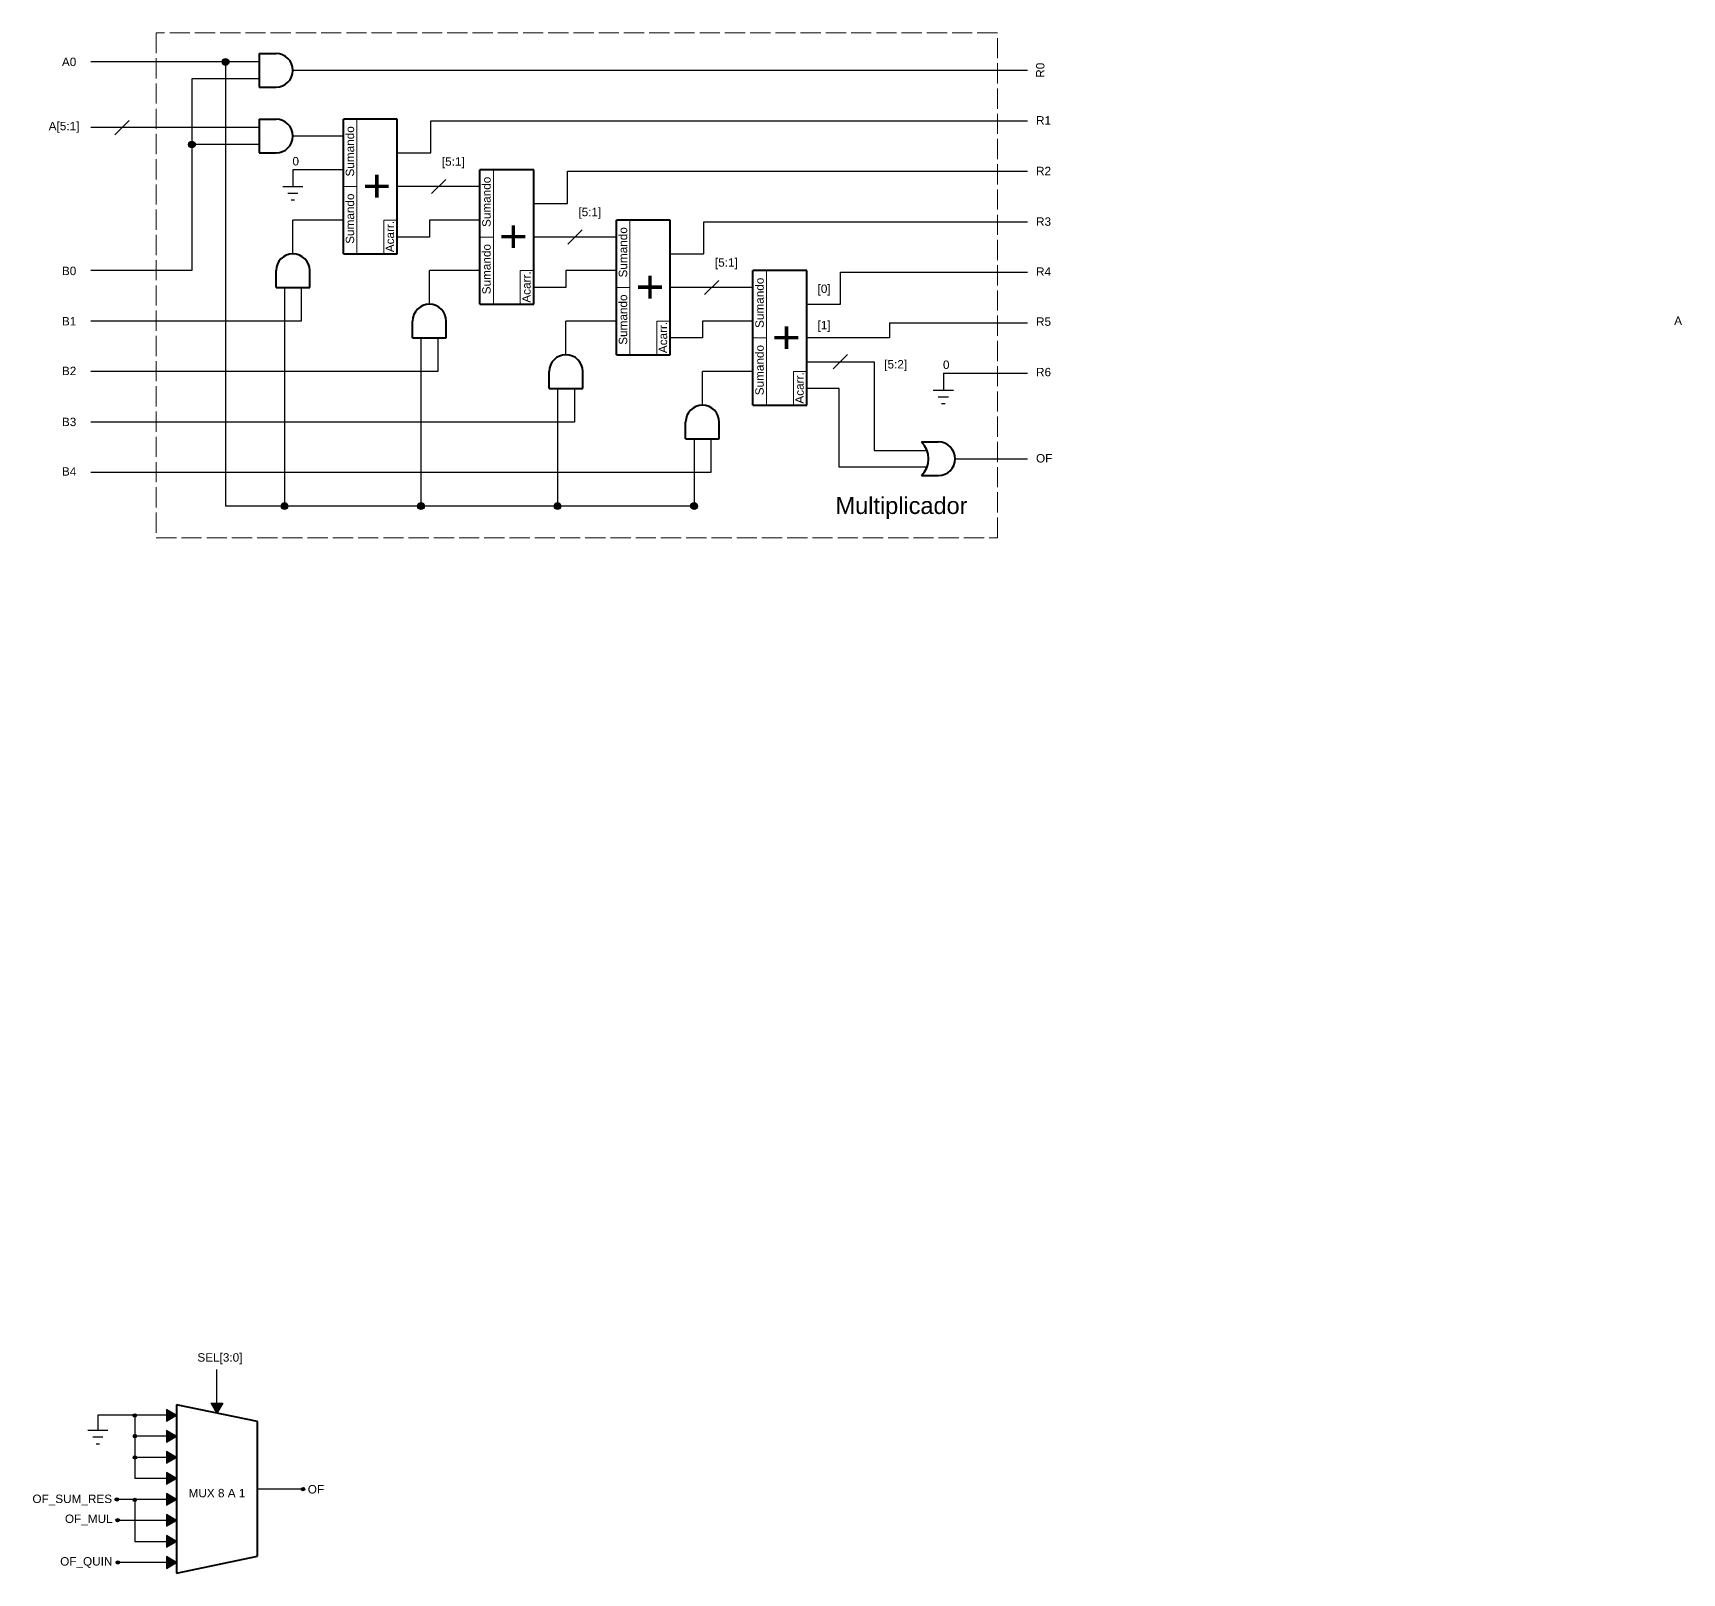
# Model space of a CAD drawing. Header units: millimetres. Extents: x -214 to 2146, y -376 to 1461.
# Drawn here: x 925.7 to 1415.7, y -291.9 to 165.8 of the extents above; entities that cross this region are included whole.
import ezdxf

# ---------------------------------------------------------------- set-up
doc = ezdxf.new("R2010")
doc.units = ezdxf.units.MM
doc.header["$LTSCALE"] = 0.5
doc.linetypes.add('ACAD_ISO02W100', pattern=[15, 12, -3])
for name, color, linetype, lineweight in [('Cables', 7, 'Continuous', 30), ('Componente_Detalle', 7, 'Continuous', 20), ('Componentes', 7, 'Continuous', 40), ('Contorno', 7, 'Continuous', 40), ('Cuadro_dashed', 7, 'ACAD_ISO02W100', 20), ('Modulos', 7, 'Continuous', 40)]:
    doc.layers.add(name, color=color, linetype=linetype, lineweight=lineweight)
doc.layers.add('Texto', color=7, linetype='Continuous')
doc.styles.add('Rotulado', font='arial.ttf', dxfattribs={"height": 10})

msp = doc.modelspace()

# ---------------------------------------------------------------- hatches: boundary and pattern name
at = {"layer": 'Cables'}
h = msp.add_hatch(color=256, dxfattribs=at)
h.dxf.hatch_style = 1
h.paths.add_polyline_path([(983.93, 157.16, 1), (981.93, 157.16, 1)])
h = msp.add_hatch(color=256, dxfattribs=at)
h.dxf.hatch_style = 1
h.paths.add_polyline_path([(973.93, 132.64, 1), (971.93, 132.64, 1)])
h = msp.add_hatch(color=256, dxfattribs=at)
h.dxf.hatch_style = 1
h.paths.add_polyline_path([(1001.43, 25.19, 1), (999.43, 25.19, 1)])
h = msp.add_hatch(color=256, dxfattribs=at)
h.dxf.hatch_style = 1
h.paths.add_polyline_path([(1042, 25.19, 1), (1040, 25.19, 1)])
h = msp.add_hatch(color=256, dxfattribs=at)
h.dxf.hatch_style = 1
h.paths.add_polyline_path([(1082.57, 25.19, 1), (1080.57, 25.19, 1)])
h = msp.add_hatch(color=256, dxfattribs=at)
h.dxf.hatch_style = 1
h.paths.add_polyline_path([(1123.15, 25.19, 1), (1121.15, 25.19, 1)])
h = msp.add_hatch(color=256, dxfattribs=at)
h.dxf.hatch_style = 1
h.paths.add_polyline_path([(956.45, -245.07, 1), (955.45, -245.07, 1)])
h = msp.add_hatch(color=256, dxfattribs=at)
h.dxf.hatch_style = 1
h.paths.add_polyline_path([(968.38, -245.01), (965.38, -243.27), (965.38, -246.74)])
h = msp.add_hatch(color=256, dxfattribs=at)
h.dxf.hatch_style = 1
h.paths.add_polyline_path([(982.11, -241.38), (978.65, -241.38), (980.38, -244.38)])
h = msp.add_hatch(color=256, dxfattribs=at)
h.dxf.hatch_style = 1
h.paths.add_polyline_path([(968.38, -251.26), (965.38, -249.52), (965.38, -252.99)])
h = msp.add_hatch(color=256, dxfattribs=at)
h.dxf.hatch_style = 1
h.paths.add_polyline_path([(956.5, -251.21, 1), (955.5, -251.21, 1)])
h = msp.add_hatch(color=256, dxfattribs=at)
h.dxf.hatch_style = 1
h.paths.add_polyline_path([(956.51, -257.52, 1), (955.51, -257.52, 1)])
h = msp.add_hatch(color=256, dxfattribs=at)
h.dxf.hatch_style = 1
h.paths.add_polyline_path([(968.38, -257.51), (965.38, -255.77), (965.38, -259.24)])
h = msp.add_hatch(color=256, dxfattribs=at)
h.dxf.hatch_style = 1
h.paths.add_polyline_path([(968.38, -263.76), (965.38, -262.02), (965.38, -265.49)])
h = msp.add_hatch(color=256, dxfattribs=at)
h.dxf.hatch_style = 1
h.paths.add_polyline_path([(951.11, -270.01, 1), (950.11, -270.01, 1)])
h = msp.add_hatch(color=256, dxfattribs=at)
h.dxf.hatch_style = 1
h.paths.add_polyline_path([(968.38, -270.01), (965.38, -268.27), (965.38, -271.74)])
h = msp.add_hatch(color=256, dxfattribs=at)
h.dxf.hatch_style = 1
h.paths.add_polyline_path([(1006.44, -266.92, 1), (1005.44, -266.92, 1)])
h = msp.add_hatch(color=256, dxfattribs=at)
h.dxf.hatch_style = 1
h.paths.add_polyline_path([(956.42, -270.17, 1), (955.42, -270.17, 1)])
h = msp.add_hatch(color=256, dxfattribs=at)
h.dxf.hatch_style = 1
h.paths.add_polyline_path([(951.36, -276.22, 1), (950.36, -276.22, 1)])
h = msp.add_hatch(color=256, dxfattribs=at)
h.dxf.hatch_style = 1
h.paths.add_polyline_path([(968.38, -276.26), (965.38, -274.52), (965.38, -277.99)])
h = msp.add_hatch(color=256, dxfattribs=at)
h.dxf.hatch_style = 1
h.paths.add_polyline_path([(968.38, -282.51), (965.38, -280.77), (965.38, -284.24)])
h = msp.add_hatch(color=256, dxfattribs=at)
h.dxf.hatch_style = 1
h.paths.add_polyline_path([(951.41, -288.72, 1), (950.41, -288.72, 1)])
h = msp.add_hatch(color=256, dxfattribs=at)
h.dxf.hatch_style = 1
h.paths.add_polyline_path([(968.38, -288.76), (965.38, -287.02), (965.38, -290.49)])

# ---------------------------------------------------------------- linework, layer by layer
at = {"layer": 'Cables', "color": 7}
for p, q in [((992.93, 157.16), (942.93, 157.16)), ((992.93, 154.66), (992.93, 159.66)), ((972.93, 152.16), (972.93, 95.14)), ((992.93, 152.16), (972.93, 152.16)), ((992.93, 149.66), (992.93, 154.66)), ((1221.22, 154.66), (1002.93, 154.66)), ((992.93, 137.64), (942.93, 137.64)), ((992.93, 135.14), (992.93, 140.14)), ((1033.93, 120.14), (1033.93, 140.14)), ((1043.93, 130.14), (1043.93, 139.66)), ((1043.93, 139.66), (1221.22, 139.66)), ((992.93, 132.64), (972.93, 132.64)), ((992.93, 130.14), (992.93, 135.14)), ((1017.93, 135.14), (1002.93, 135.14)), ((1033.93, 130.14), (1043.93, 130.14)), ((1017.93, 125.14), (1002.93, 125.14)), ((1002.93, 125.14), (1002.93, 120.14)), ((1074.5, 105.14), (1074.5, 125.14)), ((1084.5, 115.14), (1084.5, 124.66)), ((1084.5, 124.66), (1221.22, 124.66)), ((999.93, 120.14), (1005.93, 120.14)), ((1001.43, 118.14), (1004.43, 118.14)), ((1017.93, 120.14), (1017.93, 100.14)), ((1058.5, 120.14), (1033.93, 120.14)), ((1002.43, 116.14), (1003.43, 116.14)), ((1074.5, 115.14), (1084.5, 115.14)), ((1017.93, 110.14), (1002.93, 110.14)), ((1002.93, 100.14), (1002.93, 110.14)), ((1033.93, 100.14), (1033.93, 110.14)), ((1058.5, 110.14), (1043.5, 110.14)), ((1043.5, 110.14), (1043.5, 105.14)), ((1115.07, 90.14), (1115.07, 110.14)), ((1125.07, 100.14), (1125.07, 109.66)), ((1125.07, 109.66), (1221.22, 109.66)), ((1043.5, 105.14), (1033.93, 105.14)), ((1058.5, 105.14), (1058.5, 85.14)), ((1099.07, 105.14), (1074.5, 105.14)), ((1115.07, 100.14), (1125.07, 100.14)), ((1058.5, 95.14), (1043.5, 95.14)), ((1043.5, 85.14), (1043.5, 95.14)), ((1074.5, 85.14), (1074.5, 95.14)), ((1099.07, 95.14), (1084.07, 95.14)), ((1084.07, 95.14), (1084.07, 90.14)), ((1155.65, 75.14), (1155.65, 95.14)), ((1165.65, 85.14), (1165.65, 94.66)), ((1165.65, 94.66), (1221.22, 94.66)), ((1002.93, 90.14), (997.93, 90.14)), ((1000.43, 90.14), (1000.43, 25.19)), ((1007.93, 90.14), (1002.93, 90.14)), ((1084.07, 90.14), (1074.5, 90.14)), ((1099.07, 90.14), (1099.07, 70.14)), ((1139.65, 90.14), (1115.07, 90.14)), ((1155.65, 85.14), (1165.65, 85.14)), ((1099.07, 80.14), (1084.07, 80.14)), ((1084.07, 70.14), (1084.07, 80.14)), ((1115.07, 70.14), (1115.07, 80.14)), ((1139.65, 80.14), (1124.65, 80.14)), ((1124.65, 80.14), (1124.65, 75.14)), ((1180.22, 79.66), (1221.22, 79.66)), ((1043.5, 75.14), (1038.5, 75.14)), ((1041, 75.14), (1041, 25.19)), ((1048.5, 75.14), (1043.5, 75.14)), ((1124.65, 75.14), (1115.07, 75.14)), ((1139.65, 75.14), (1139.65, 55.14)), ((1180.22, 75.14), (1155.65, 75.14)), ((1139.65, 65.14), (1124.65, 65.14)), ((1124.65, 55.14), (1124.65, 65.14)), ((1155.65, 55.14), (1155.65, 65.14)), ((1196.22, 64.66), (1221.22, 64.66)), ((1084.07, 60.14), (1079.07, 60.14)), ((1081.57, 60.14), (1081.57, 25.19)), ((1089.07, 60.14), (1084.07, 60.14)), ((1165.22, 60.14), (1155.65, 60.14)), ((1193.22, 59.66), (1199.22, 59.66)), ((1194.72, 57.66), (1197.72, 57.66)), ((1195.72, 55.66), (1196.72, 55.66)), ((1124.65, 45.14), (1119.65, 45.14)), ((1122.15, 45.14), (1122.15, 25.19)), ((1129.65, 45.14), (1124.65, 45.14)), ((1199.74, 39.23), (1221.22, 39.23)), ((1122.15, 25.19), (982.93, 25.19)), ((968.38, -241.88), (968.38, -248.13)), ((941.96, -249.45), (947.96, -249.45)), ((968.38, -248.13), (968.38, -254.38)), ((943.46, -251.45), (946.46, -251.45)), ((944.46, -253.45), (945.46, -253.45)), ((968.38, -254.38), (968.38, -260.63)), ((968.38, -260.63), (968.38, -266.88)), ((968.38, -266.88), (968.38, -273.13)), ((968.38, -273.13), (968.38, -279.38)), ((968.38, -279.38), (968.38, -285.63)), ((968.38, -285.63), (968.38, -291.88))]:
    msp.add_line(p, q, dxfattribs=at)
at = {"layer": 'Cables'}
for p, q in [((982.93, 157.16), (982.93, 25.19)), ((950.02, 135.52), (954.26, 139.76)), ((1044.09, 118.02), (1048.34, 122.26)), ((1084.67, 103.02), (1088.91, 107.26)), ((972.93, 95.14), (942.93, 95.14)), ((1005.43, 90.14), (1005.43, 80.14)), ((1125.24, 88.02), (1129.48, 92.26)), ((1005.43, 80.14), (942.93, 80.14)), ((1180.22, 79.66), (1180.22, 75.14)), ((1046, 75.14), (1046, 65.14)), ((1163.53, 65.94), (1167.77, 70.18)), ((1046, 65.14), (942.93, 65.14)), ((1155.65, 68.06), (1175.65, 68.06)), ((1175.65, 68.06), (1175.65, 41.73)), ((1196.22, 64.66), (1196.22, 59.66)), ((1086.57, 60.14), (1086.57, 50.14)), ((1165.22, 36.73), (1165.22, 60.14)), ((1086.57, 50.14), (942.93, 50.14)), ((1127.15, 45.14), (1127.15, 35.14)), ((1175.65, 41.73), (1191.36, 41.73)), ((1127.15, 35.14), (942.93, 35.14)), ((1191.36, 36.73), (1165.22, 36.73)), ((980.38, -241.38), (980.38, -231.36)), ((955.94, -245.01), (944.96, -245.01)), ((944.96, -245.01), (944.96, -249.45)), ((965.38, -245.01), (955.94, -245.01)), ((955.94, -245.01), (955.94, -263.76)), ((965.38, -251.26), (955.94, -251.26)), ((965.38, -257.51), (955.94, -257.51)), ((965.38, -263.76), (955.94, -263.76)), ((992.38, -266.88), (1005.93, -266.88)), ((955.94, -270.01), (950.54, -270.01)), ((965.38, -270.01), (955.94, -270.01)), ((955.94, -270.01), (955.94, -282.51)), ((965.38, -276.26), (950.85, -276.26)), ((955.94, -282.51), (965.38, -282.51)), ((965.38, -288.76), (950.86, -288.76))]:
    msp.add_line(p, q, dxfattribs=at)
at = {"layer": 'Cables', "color": 7}
for points in [[(968.38, -245.01), (965.38, -243.27), (965.38, -246.74)], [(980.38, -244.38), (978.65, -241.38), (982.11, -241.38)], [(968.38, -251.26), (965.38, -249.52), (965.38, -252.99)], [(968.38, -257.51), (965.38, -255.77), (965.38, -259.24)], [(968.38, -263.76), (965.38, -262.02), (965.38, -265.49)], [(968.38, -270.01), (965.38, -268.27), (965.38, -271.74)], [(968.38, -276.26), (965.38, -274.52), (965.38, -277.99)], [(968.38, -282.51), (965.38, -280.77), (965.38, -284.24)], [(968.38, -288.76), (965.38, -287.02), (965.38, -290.49)]]:
    msp.add_lwpolyline(points, close=True, dxfattribs=at)
at = {"layer": 'Cables'}
for centre, radius in [((982.93, 157.16), 1), ((972.93, 132.64), 1), ((1000.43, 25.19), 1), ((1041, 25.19), 1), ((1081.57, 25.19), 1), ((1122.15, 25.19), 1), ((955.95, -245.07), 0.5), ((956, -251.21), 0.5), ((956.01, -257.52), 0.5), ((950.61, -270.01), 0.5), ((1005.94, -266.92), 0.5), ((955.92, -270.17), 0.5), ((950.86, -276.22), 0.5), ((950.91, -288.72), 0.5)]:
    msp.add_circle(centre, radius, dxfattribs=at)
at = {"layer": 'Componente_Detalle', "color": 7}
for p, q in [((1017.93, 130.14), (1017.93, 140.14)), ((1021.93, 120.14), (1021.93, 140.14)), ((1017.93, 120.14), (1017.93, 130.14)), ((1058.5, 115.14), (1058.5, 125.14)), ((1062.5, 105.14), (1062.5, 125.14)), ((1021.93, 120.14), (1017.93, 120.14)), ((1021.93, 100.14), (1021.93, 120.14)), ((1058.5, 105.14), (1058.5, 115.14)), ((1029.93, 100.14), (1029.93, 110.14)), ((1029.93, 110.14), (1033.93, 110.14)), ((1099.07, 100.14), (1099.07, 110.14)), ((1103.07, 90.14), (1103.07, 110.14)), ((1062.5, 105.14), (1058.5, 105.14)), ((1062.5, 85.14), (1062.5, 105.14)), ((1017.93, 100.14), (1021.93, 100.14)), ((1029.93, 100.14), (1033.93, 100.14)), ((1099.07, 90.14), (1099.07, 100.14)), ((1070.5, 85.14), (1070.5, 95.14)), ((1070.5, 95.14), (1074.5, 95.14)), ((1139.65, 85.14), (1139.65, 95.14)), ((1143.65, 75.14), (1143.65, 95.14)), ((1103.07, 90.14), (1099.07, 90.14)), ((1103.07, 70.14), (1103.07, 90.14)), ((1058.5, 85.14), (1062.5, 85.14)), ((1070.5, 85.14), (1074.5, 85.14)), ((1139.65, 75.14), (1139.65, 85.14)), ((1111.07, 70.14), (1111.07, 80.14)), ((1111.07, 80.14), (1115.07, 80.14)), ((1143.65, 75.14), (1139.65, 75.14)), ((1143.65, 55.14), (1143.65, 75.14)), ((1099.07, 70.14), (1103.07, 70.14)), ((1111.07, 70.14), (1115.07, 70.14)), ((1151.65, 55.14), (1151.65, 65.14)), ((1151.65, 65.14), (1155.65, 65.14)), ((1139.65, 55.14), (1143.65, 55.14)), ((1151.65, 55.14), (1155.65, 55.14))]:
    msp.add_line(p, q, dxfattribs=at)
at = {"layer": 'Componentes', "color": 7}
for p, q in [((1079.07, 60.14), (1079.07, 65.14)), ((1119.65, 45.14), (1119.65, 50.14))]:
    msp.add_line(p, q, dxfattribs=at)
at = {"layer": 'Contorno'}
for p, q in [((992.93, 159.66), (992.93, 149.66)), ((992.93, 159.66), (997.93, 159.66)), ((992.93, 149.66), (997.93, 149.66)), ((992.93, 140.14), (992.93, 130.14)), ((992.93, 140.14), (997.93, 140.14)), ((992.93, 130.14), (997.93, 130.14)), ((997.93, 90.14), (997.93, 95.14)), ((1007.93, 90.14), (1007.93, 95.14)), ((997.93, 90.14), (1007.93, 90.14)), ((1038.5, 75.14), (1038.5, 80.14)), ((1048.5, 75.14), (1048.5, 80.14)), ((1038.5, 75.14), (1048.5, 75.14)), ((1089.07, 60.14), (1089.07, 65.14)), ((1079.07, 60.14), (1089.07, 60.14)), ((1129.65, 45.14), (1129.65, 50.14)), ((1119.65, 45.14), (1129.65, 45.14)), ((1189.74, 44.23), (1194.74, 44.23)), ((1189.74, 34.23), (1194.74, 34.23))]:
    msp.add_line(p, q, dxfattribs=at)
for centre, radius, start, end in [((997.93, 154.66), 5, 270, 90), ((997.93, 135.14), 5, 270, 90), ((1002.93, 95.14), 5, 0, 180), ((1043.5, 80.14), 5, 0, 180), ((1084.07, 65.14), 5, 0, 180), ((1124.65, 50.14), 5, 0, 180), ((1184.74, 39.23), 7.07, 315, 45), ((1194.74, 39.23), 5, 270, 90)]:
    msp.add_arc(centre, radius, start, end, dxfattribs=at)
at = {"layer": 'Cuadro_dashed', "color": 7}
for p, q in [((1212.32, 165.77), (962.32, 165.77)), ((962.32, 165.77), (962.32, 15.77)), ((1212.32, 15.77), (1212.32, 165.77)), ((962.32, 15.77), (1212.32, 15.77))]:
    msp.add_line(p, q, dxfattribs=at)
at = {"layer": 'Modulos'}
for p, q in [((1017.93, 100.14), (1017.93, 140.14)), ((1033.93, 140.14), (1017.93, 140.14)), ((1033.93, 100.14), (1033.93, 140.14)), ((1058.5, 85.14), (1058.5, 125.14)), ((1074.5, 125.14), (1058.5, 125.14)), ((1074.5, 85.14), (1074.5, 125.14)), ((1099.07, 70.14), (1099.07, 110.14)), ((1115.07, 110.14), (1099.07, 110.14)), ((1115.07, 70.14), (1115.07, 110.14)), ((1017.93, 100.14), (1033.93, 100.14)), ((1139.65, 55.14), (1139.65, 95.14)), ((1155.65, 95.14), (1139.65, 95.14)), ((1155.65, 55.14), (1155.65, 95.14)), ((1058.5, 85.14), (1074.5, 85.14)), ((1099.07, 70.14), (1115.07, 70.14)), ((1139.65, 55.14), (1155.65, 55.14))]:
    msp.add_line(p, q, dxfattribs=at)
at = {"layer": 'Modulos', "color": 7}
for p, q in [((968.38, -241.88), (968.38, -291.88)), ((992.38, -246.88), (968.38, -241.88)), ((992.38, -286.88), (992.38, -246.88)), ((968.38, -291.88), (992.38, -286.88))]:
    msp.add_line(p, q, dxfattribs=at)

# ---------------------------------------------------------------- texts
at = {"layer": 'Texto', "color": 7, "char_height": 2.5, "attachment_point": 1, "style": 'Rotulado'}
for s, width, heights, insert in [('A0', 4.5268, [3.09], (934.3, 158.43)), ('A[5:1]', 10.3356, [3.85], (930.36, 139.35)), ('R1', 6.3033, [2.95], (1223.77, 141.06)), ('0', 4.2547, [2.09], (1002.81, 128.9)), ('[5:1]', 8.0164, [3.85], (1047.2, 128.82)), ('R2', 6.3033, [2.95], (1223.77, 126.01)), ('[5:1]', 8.0164, [3.85], (1087.77, 113.82)), ('R3', 6.3033, [2.95], (1223.77, 110.97)), ('[5:1]', 8.0164, [3.85], (1128.35, 98.82)), ('B0', 4.5268, [3.09], (934.3, 96.32)), ('R4', 6.3033, [2.95], (1223.77, 96.11)), ('[0]', 4.814, [3.78], (1158.85, 91)), ('B1', 4.5268, [3.09], (934.3, 81.36)), ('[1]', 8.0164, [3.85], (1158.85, 80.21)), ('R5', 6.3033, [2.95], (1223.77, 81.25)), ('A', 8.0164, [3.85], (1413.4, 81.52)), ('[5:2]', 8.0164, [3.85], (1178.66, 68.57)), ('B2', 4.5268, [3.09], (934.3, 66.59)), ('0', 4.2547, [2.09], (1196.11, 68.43)), ('R6', 6.3033, [2.95], (1223.77, 66.25)), ('B3', 4.5268, [3.09], (934.3, 51.45)), ('OF', 6.3033, [2.95], (1223.77, 40.63)), ('B4', 4.5268, [3.09], (934.3, 36.72))]:
    msp.add_mtext_dynamic_manual_height_columns(s, width=width, gutter_width=50, heights=heights, dxfattribs=dict(at, insert=insert))
at = {"layer": 'Texto', "color": 7, "attachment_point": 1, "rotation": 90, "style": 'Rotulado'}
for s, width, heights, insert, char_height in [('R0', 6.3033, [2.95], (1223.77, 152.47), 2.5), ('Sumando', 15.341, [1.23], (1018.63, 123.11), 2.5), ('\\pxqc;+', 10.7443, [9.47], (1022.71, 114.87), 10), ('Sumando', 15.341, [1.23], (1059.2, 108.11), 2.5), ('Sumando', 15.341, [1.23], (1018.63, 103.11), 2.5), ('Acarr.', 9.2858, [2.95], (1030.5, 100.62), 2.5), ('\\pxqc;+', 10.7443, [9.47], (1063.28, 99.87), 10), ('Sumando', 15.341, [1.23], (1099.77, 93.11), 2.5), ('Sumando', 15.341, [1.23], (1059.2, 88.11), 2.5), ('Acarr.', 9.2858, [2.95], (1071.07, 85.62), 2.5), ('\\pxqc;+', 10.7443, [9.47], (1103.86, 84.87), 10), ('Sumando', 15.341, [1.23], (1140.35, 78.11), 2.5), ('Sumando', 15.341, [1.23], (1099.77, 73.11), 2.5), ('Acarr.', 9.2858, [2.95], (1111.64, 70.62), 2.5), ('\\pxqc;+', 10.7443, [9.47], (1144.43, 69.87), 10), ('Sumando', 15.341, [1.23], (1140.35, 58.11), 2.5), ('Acarr.', 9.2858, [2.95], (1152.22, 55.62), 2.5)]:
    msp.add_mtext_dynamic_manual_height_columns(s, width=width, gutter_width=50, heights=heights, dxfattribs=dict(at, insert=insert, char_height=char_height))
at = {"layer": 'Texto', "style": 'Rotulado'}
for s, width, gutter_width, heights, insert, char_height, attachment_point in [('\\pxqc;Multiplicador', 43.5504, 29.51, [7.63], (1162.02, 27.83), 5, 1), ('SEL[3:0]', 10.8733, 12.5, [3.86], (974.55, -229.82), 2.5, 7), ('OF_SUM_RES', 10.8733, 12.5, [3.86], (925.53, -271.8), 2.5, 7), ('\\pxqc;MUX 8 A 1', 24, 29.51, [9.2], (968.38, -266.88), 2.5, 1), ('OF', 10.8733, 12.5, [3.86], (1007.36, -268.28), 2.5, 7), ('OF_MUL', 10.8733, 12.5, [3.86], (935.2, -277.72), 2.5, 7), ('OF_QUIN', 10.8733, 12.5, [3.86], (933.78, -290.39), 2.5, 7)]:
    msp.add_mtext_dynamic_manual_height_columns(s, width=width, gutter_width=gutter_width, heights=heights, dxfattribs=dict(at, insert=insert, char_height=char_height, attachment_point=attachment_point))

doc.saveas('drawing.dxf')
